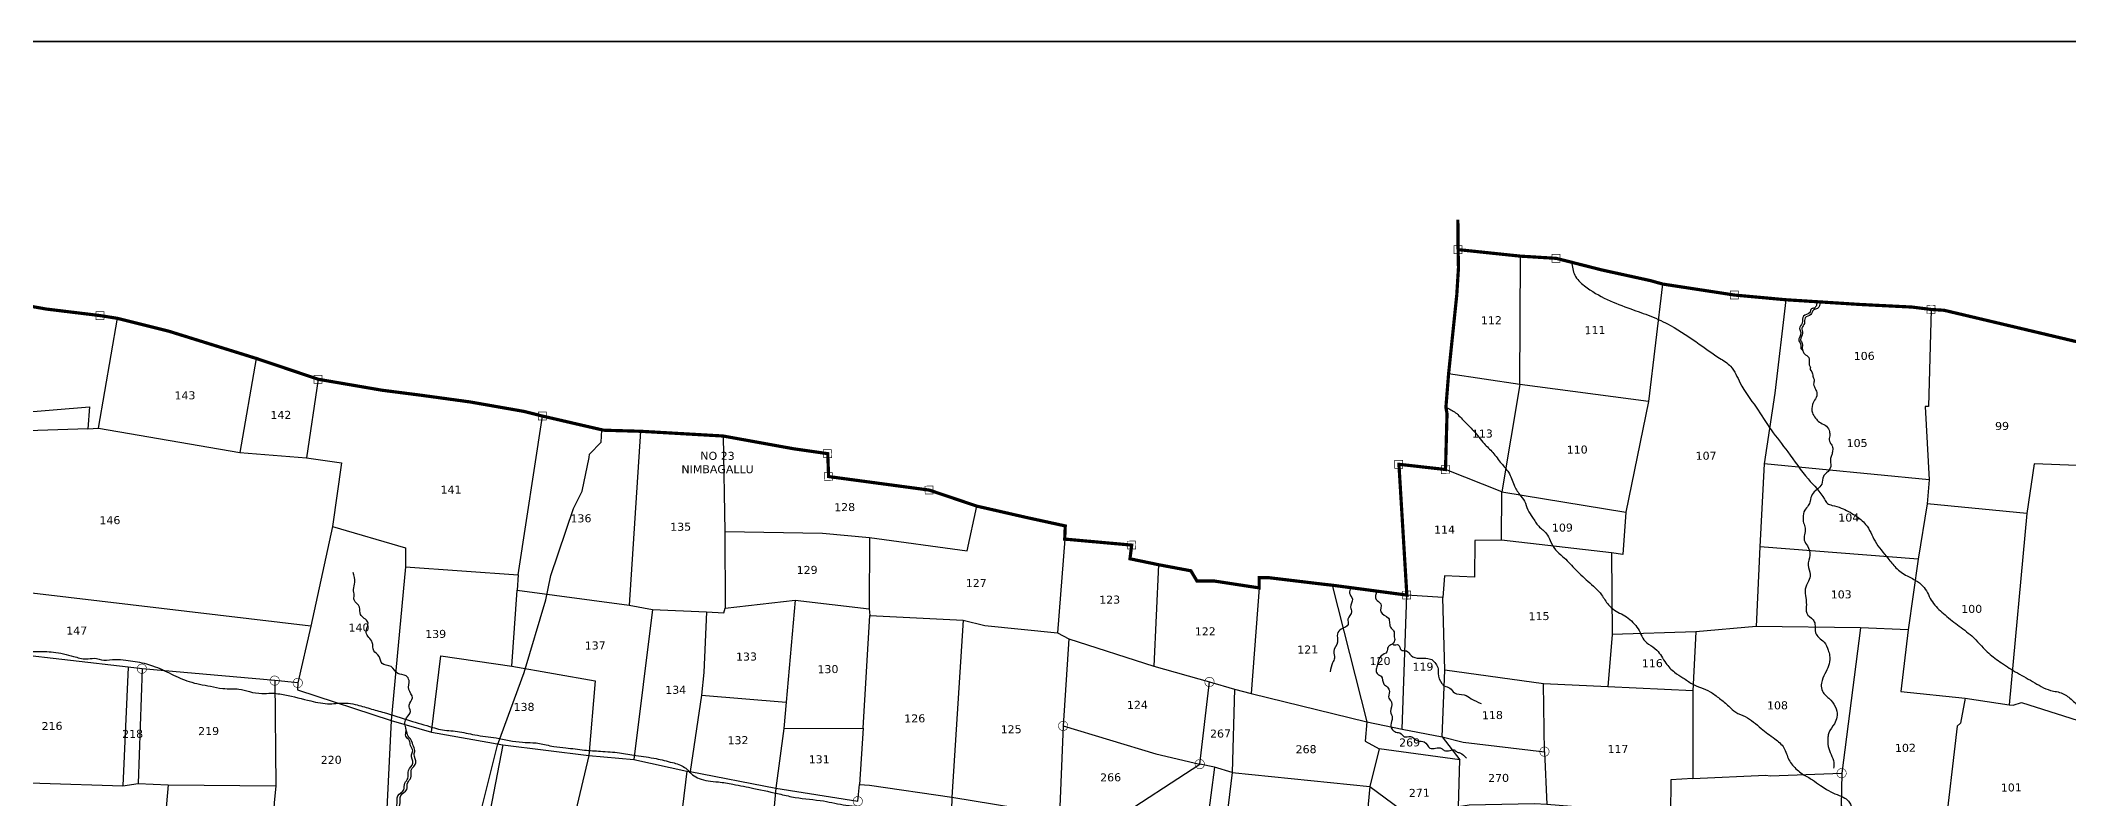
# Model space of a CAD drawing. Header units: inches. Extents: x 732949 to 750565, y 1640350 to 1646067.
# Drawn here: x 735624 to 740692, y 1643973 to 1645866 of the extents above; entities that cross this region are included whole.
import ezdxf
from ezdxf.enums import TextEntityAlignment as Align

# ---------------------------------------------------------------- set-up
doc = ezdxf.new("R2010")
doc.units = ezdxf.units.IN
doc.header["$MEASUREMENT"] = 0
doc.linetypes.add('ACAD_ISO02W100', pattern=[15, 12, -3])
for name, color, linetype in [('PLOT', 7, 'Continuous'), ('PLOT NO', 7, 'Continuous'), ('ROADS', 6, 'Continuous'), ('TANKS-STREAM', 4, 'Continuous'), ('VILLAGE BOUNDRY', 5, 'Continuous'), ('VILLAGE STONES', 240, 'Continuous')]:
    doc.layers.add(name, color=color, linetype=linetype)
doc.styles.get("Standard").update_dxf_attribs({"font": 'verdana.ttf'})

msp = doc.modelspace()

# ---------------------------------------------------------------- hatches: boundary and pattern name
at = {"layer": 'VILLAGE STONES'}
h = msp.add_hatch(color=256, dxfattribs=at)
edge = h.paths.add_edge_path(flags=16)
edge.add_arc((735877, 1644296.6), 11.1, -4.323, 355.677)
edge = h.paths.add_edge_path()
edge.add_arc((735877, 1644296.6), 12.5, -4.323, 355.677)
h = msp.add_hatch(color=256, dxfattribs=at)
edge = h.paths.add_edge_path(flags=16)
edge.add_arc((736208.9, 1644266.9), 11.1, -4.323, 355.677)
edge = h.paths.add_edge_path()
edge.add_arc((736208.9, 1644266.9), 12.5, -4.323, 355.677)
h = msp.add_hatch(color=256, dxfattribs=at)
edge = h.paths.add_edge_path(flags=16)
edge.add_arc((736266.5, 1644261.2), 11.1, -4.323, 355.677)
edge = h.paths.add_edge_path()
edge.add_arc((736266.5, 1644261.2), 12.5, -4.323, 355.677)
h = msp.add_hatch(color=256, dxfattribs=at)
edge = h.paths.add_edge_path(flags=16)
edge.add_arc((738545.1, 1644263.6), 11.1, -4.323, 355.677)
edge = h.paths.add_edge_path()
edge.add_arc((738545.1, 1644263.6), 12.5, -4.323, 355.677)
h = msp.add_hatch(color=256, dxfattribs=at)
edge = h.paths.add_edge_path(flags=16)
edge.add_arc((738179.5, 1644153.8), 11.1, -4.323, 355.677)
edge = h.paths.add_edge_path()
edge.add_arc((738179.5, 1644153.8), 12.5, -4.323, 355.677)
h = msp.add_hatch(color=256, dxfattribs=at)
edge = h.paths.add_edge_path(flags=16)
edge.add_arc((739382.3, 1644089.5), 11.1, -4.323, 355.677)
edge = h.paths.add_edge_path()
edge.add_arc((739382.3, 1644089.5), 12.5, -4.323, 355.677)
h = msp.add_hatch(color=256, dxfattribs=at)
edge = h.paths.add_edge_path(flags=16)
edge.add_arc((738520.8, 1644058.4), 11.1, -4.323, 355.677)
edge = h.paths.add_edge_path()
edge.add_arc((738520.8, 1644058.4), 12.5, -4.323, 355.677)
h = msp.add_hatch(color=256, dxfattribs=at)
edge = h.paths.add_edge_path(flags=16)
edge.add_arc((740124.9, 1644035.5), 11.1, -4.323, 355.677)
edge = h.paths.add_edge_path()
edge.add_arc((740124.9, 1644035.5), 12.5, -4.323, 355.677)
h = msp.add_hatch(color=256, dxfattribs=at)
edge = h.paths.add_edge_path(flags=16)
edge.add_arc((737666.1, 1643965.6), 11.1, -4.323, 355.677)
edge = h.paths.add_edge_path()
edge.add_arc((737666.1, 1643965.6), 12.5, -4.323, 355.677)

# ---------------------------------------------------------------- linework, layer by layer
at = {"layer": 'PLOT', "color": 5, "const_width": 4.24}
msp.add_lwpolyline([(732951.5, 1645863.5), (750522.7, 1645863.5), (750522.7, 1640351.9), (732951.5, 1640351.9)], close=True, dxfattribs=at)
at = {"layer": 'PLOT'}
for points in [[(739320.6, 1645006.3), (739322.1, 1645327.2)], [(739677.7, 1645257.5), (739642.7, 1644963.8), (739320.6, 1645006.3), (739142.7, 1645033)], [(739985.2, 1645218.3), (739957.9, 1644985.2), (739931.5, 1644808), (739920.9, 1644601.2), (739911.3, 1644402), (739760.9, 1644389), (739551.4, 1644381.7)], [(735034.6, 1644857.3), (735190.2, 1644904.9), (735746.4, 1644950.8), (735741.8, 1644896), (735768.7, 1644897.5), (735815.7, 1645171.9)], [(740348.8, 1645194), (740341.7, 1644951.5), (740334, 1644951.8), (740343.8, 1644768.3), (740339, 1644708.6), (740316.3, 1644570.2), (740291, 1644394), (740272.7, 1644239.3), (740434.1, 1644223.4), (740543.3, 1644206.8)], [(736162.5, 1645071.8), (736121.5, 1644836.9)], [(736317.9, 1645019.6), (736288.1, 1644823.6)], [(739320.6, 1645006.3), (739275.7, 1644738.5)], [(739642.7, 1644963.8), (739585.7, 1644687.4), (739578.2, 1644582.3), (739550, 1644586.1), (739275.2, 1644617.8), (739275.7, 1644738.5), (739135, 1644794.2)], [(735741.8, 1644896), (735192.7, 1644877.3), (735191.7, 1644905)], [(736353.5, 1644651.6), (736536, 1644598.9), (736536.2, 1644551.1), (736817.7, 1644531.3), (736878.2, 1644927.7)], [(735768.7, 1644897.5), (736121.5, 1644836.9), (736288.1, 1644823.6), (736376.2, 1644811.2), (736353.5, 1644651.6), (736299.3, 1644403.3), (735616, 1644483.7), (735053.4, 1644546.2)], [(737123.5, 1644889.7), (737094.9, 1644455.6)], [(737329.6, 1644877.9), (737334.2, 1644639.5), (737334.5, 1644447.7)], [(740343.8, 1644768.3), (739931.5, 1644808)], [(740714, 1644804.5), (740606.2, 1644808.5), (740588.2, 1644684.7), (740543.3, 1644206.8), (740553.8, 1644205.8), (740574.4, 1644212.1), (740750.3, 1644156.1)], [(737695.3, 1644624.6), (737939.3, 1644590.9), (737963.9, 1644702.7)], [(739275.7, 1644738.5), (739585.7, 1644687.4)], [(740588.2, 1644684.7), (740339, 1644708.6)], [(737334.2, 1644639.5), (737578.1, 1644635.2), (737695.3, 1644624.6), (737694.6, 1644446.3)], [(738183.3, 1644620.4), (738165.5, 1644386.1)], [(739275.2, 1644617.8), (739208.5, 1644617.3), (739207.8, 1644525), (739132.8, 1644528.5), (739128, 1644474.4)], [(740316.3, 1644570.2), (739920.9, 1644601.2)], [(736536.2, 1644551.1), (736499.8, 1644167)], [(738417.5, 1644556.5), (738405.7, 1644302.7)], [(739550, 1644586.1), (739551.4, 1644381.7), (739540.6, 1644251.6), (739380.2, 1644259.1), (739133.6, 1644292.8), (739128, 1644474.4), (739038.4, 1644480.5)], [(736817.7, 1644531.3), (736814.6, 1644492.9), (737094.9, 1644455.6), (737153, 1644444.4), (737287.8, 1644438.4), (737331.5, 1644436.3), (737334.5, 1644447.7), (737509.5, 1644468.1), (737694.6, 1644446.3), (737696.1, 1644429.4), (737929.7, 1644418.2), (737983.4, 1644404.9), (738165.5, 1644386.1), (738193.3, 1644371), (738405.7, 1644302.7), (738545.4, 1644263.5)], [(738669.3, 1644498.5), (738649.2, 1644234.4)], [(738851.5, 1644505.3), (738938.6, 1644163.8)], [(736266.8, 1644261.1), (736266.3, 1644243.9), (736499.8, 1644167), (736601, 1644138.2), (736779.4, 1644106.1), (736994.4, 1644079.9), (737106.5, 1644069.6), (737238.7, 1644040.6), (737247.4, 1644040.2), (737461.2, 1643998.1), (737666.4, 1643965.5), (737670.2, 1644007), (737695.1, 1644005.9), (737901.3, 1643975.5), (738170.2, 1643931.7), (738303.7, 1643917), (738521.1, 1644058.3), (738545.4, 1644263.5), (738607.4, 1644245.3), (738649.2, 1644234.4), (738938.6, 1644163.8), (739026.9, 1644145.5), (739038.4, 1644480.5)], [(736601, 1644138.2), (736624.3, 1644328.7), (736801.4, 1644302.8), (736814.6, 1644492.9)], [(737509.5, 1644468.1), (737487.3, 1644212.7), (737481.6, 1644147.6), (737461.2, 1643998.1)], [(736299.3, 1644403.3), (736266.8, 1644261.1), (736209.2, 1644266.8), (735877.3, 1644296.5), (735842.6, 1644300.1), (735554.5, 1644333.4), (735405.9, 1644325.6), (735042.6, 1644340.8)], [(737153, 1644444.4), (737106.5, 1644069.6)], [(737287.8, 1644438.4), (737281.6, 1644287.5), (737275.4, 1644230.4), (737247.4, 1644040.2)], [(737481.6, 1644147.6), (737679.5, 1644148.2), (737696.1, 1644429.4)], [(737929.7, 1644418.2), (737901.3, 1643975.5)], [(740291, 1644394), (740172, 1644398.4), (739911.3, 1644402)], [(740172, 1644398.4), (740125.2, 1644035.4), (740123.8, 1643953.9), (740284.1, 1643904.4), (740320.5, 1643896.7), (740381, 1643874.6), (740404.6, 1643865.9), (740559.7, 1643819.7), (740673.5, 1643786.2)], [(738193.3, 1644371), (738179.8, 1644153.7), (738170.2, 1643931.7)], [(739760.9, 1644389), (739753, 1644241.6), (739540.6, 1644251.6)], [(735842.6, 1644300.1), (735829.6, 1644003.8)], [(735877.3, 1644296.5), (735868.1, 1644010.2)], [(736801.4, 1644302.8), (737010.1, 1644266), (736994.4, 1644079.9)], [(736209.2, 1644266.8), (736211.9, 1644004.2), (736207.7, 1643961.6), (736181, 1643496.3), (736180.4, 1643487.1), (736116.3, 1643483.5), (736064.6, 1642963.9), (735793.9, 1642952.7), (735795.4, 1642744), (735797.4, 1642723.1), (735797.5, 1642714.2), (735740.5, 1642723.8), (735749.7, 1642670.5), (735645.1, 1642667.9), (735306.2, 1642661.1), (735312.2, 1642605.9), (735052.6, 1642590.4), (734991.7, 1642586.9), (734987.3, 1642559.3), (734765.5, 1642547.9), (734576.9, 1642561.1), (734586.5, 1642755.1), (734654.7, 1642751.2), (734659.3, 1642922)], [(738607.4, 1644245.3), (738602.2, 1644037), (738557.8, 1644050.6), (738521.1, 1644058.3)], [(739026.9, 1644145.5), (739126.6, 1644126.8), (739133.6, 1644292.8)], [(739126.6, 1644126.8), (739179.3, 1644113), (739382.6, 1644089.4), (739380.2, 1644259.1)], [(737275.4, 1644230.4), (737487.3, 1644212.7)], [(739752.9, 1644240.3), (739753.2, 1644022.1), (739697.9, 1644018.7), (739697.2, 1643932.6), (739387.9, 1643957.2)], [(740434.1, 1644223.4), (740422, 1644160.3), (740413.9, 1644152.8), (740381, 1643874.6)], [(736499.8, 1644167), (736487.6, 1643913.2)], [(737679.5, 1644148.2), (737670.2, 1644007)], [(738179.8, 1644153.7), (738411, 1644084), (738521.1, 1644058.3)], [(738938.6, 1644163.8), (738933.9, 1644115.6), (738968.9, 1644096.4), (738946.2, 1644002.7), (738930.4, 1643833.8), (738895.4, 1643653.5)], [(736779.4, 1644106.1), (736709.9, 1643748.5)], [(739126.6, 1644126.8), (739170.6, 1644068.9), (738968.9, 1644096.4)], [(736994.4, 1644079.9), (736909.4, 1643720.7)], [(737238.7, 1644040.6), (737195.1, 1643677.7)], [(738557.8, 1644050.6), (738521.1, 1643771.3)], [(739382.6, 1644089.4), (739387.9, 1643957.2), (739357.1, 1643958.7), (739193.8, 1643955.4), (739167.5, 1643951.6), (739170.6, 1644068.9)], [(735394.2, 1644019), (735485.5, 1644014.4), (735622.3, 1644010.8), (735829.6, 1644003.8), (735868.1, 1644010.2), (735942.3, 1644006.8), (736211.9, 1644004.2)], [(735942.3, 1644006.8), (735895.7, 1643477.2)], [(737461.2, 1643998.1), (737428.3, 1643630)], [(738602.2, 1644037), (738568, 1643756.3)], [(738602.2, 1644037), (738946.2, 1644002.7)], [(738946.2, 1644002.7), (739179.4, 1643830.1)], [(739753.2, 1644022.1), (739935.6, 1644031.1), (739946.8, 1644028.9), (740125.2, 1644035.4)], [(737901.3, 1643975.5), (737891.6, 1643586.3)]]:
    msp.add_lwpolyline(points, dxfattribs=at)
at = {"layer": 'ROADS'}
msp.add_lwpolyline([(736710.9, 1643885.5), (736765.5, 1644105.3), (736832.6, 1644287.2), (736886.5, 1644468.3), (736898.7, 1644529.6), (736955.6, 1644697.1), (736977.6, 1644740.5), (736994.7, 1644824.3), (736995.7, 1644832.7), (737024.8, 1644862.3), (737026.8, 1644892.1)], dxfattribs=at)
for points in [[(739450, 1645312), (739458.1, 1645279.8), (739482.2, 1645253.1), (739539.3, 1645219), (739598.1, 1645195.3), (739647.9, 1645177.3), (739697.2, 1645153.9), (739769.1, 1645107.5), (739820, 1645072.5), (739847.5, 1645052), (739871.5, 1645010.2), (739911.3, 1644949.7), (739949.1, 1644893), (739990.5, 1644838.4), (740041.4, 1644770.6), (740082.3, 1644720), (740089.5, 1644709.7), (740101.5, 1644704.7), (740123.9, 1644697.9), (740159.3, 1644679.3), (740185, 1644657.2), (740208.8, 1644615.1), (740240.2, 1644572.6), (740260.6, 1644548.8), (740288.5, 1644528.5), (740314.8, 1644514.1), (740331.1, 1644499.4), (740351.7, 1644463.5), (740379.5, 1644434.6), (740414.6, 1644405.9), (740450.2, 1644378.4), (740488.9, 1644338.7), (740520, 1644314.2), (740558.8, 1644289.2), (740602.3, 1644264.7), (740647, 1644242.6), (740677.1, 1644235), (740701.1, 1644218), (740728.5, 1644194), (740760.3, 1644168.7), (740791, 1644162.3), (740809.6, 1644155.4), (740851.6, 1644135.9), (740886.8, 1644123.3), (740916, 1644105.8), (740954.7, 1644087.8), (740999.1, 1644058.7), (741017, 1644044.8), (741033.4, 1644021.6), (741050.1, 1644013.1), (741076.8, 1644002.2), (741108.4, 1643978.7), (741146.2, 1643951.9), (741159.4, 1643941), (741183.2, 1643932.1), (741204.2, 1643920.8), (741215.3, 1643905.1), (741233.1, 1643877.5), (741242.6, 1643846.6), (741261.1, 1643821.2), (741294.6, 1643785.4), (741321.4, 1643763.7), (741330.6, 1643743.6), (741335.9, 1643719.8), (741335.1, 1643693.7), (741331.2, 1643658.7), (741333.9, 1643619), (741340.8, 1643596.7), (741358.7, 1643565.8), (741379.2, 1643554.6), (741398.8, 1643544.6), (741408.7, 1643530.9), (741420, 1643516.5), (741431.6, 1643503.7), (741458.2, 1643488.6), (741482.7, 1643480.1), (741494, 1643469.4), (741505.3, 1643463.2), (741540, 1643461.3), (741561.7, 1643463.9), (741584.6, 1643468.5), (741609.8, 1643468.8), (741640.1, 1643472), (741662.8, 1643468.3), (741704.4, 1643450.6), (741750.3, 1643432), (741771.2, 1643422.6), (741789.4, 1643406.6), (741820, 1643395.1), (741857.6, 1643387.8), (741893.2, 1643382.5), (741917.4, 1643380), (741932.7, 1643379), (741951.9, 1643380.3), (741968.5, 1643384.4), (741987.6, 1643379.4), (742022.2, 1643362.9), (742043.5, 1643341.6), (742072.8, 1643310.4), (742097.1, 1643271.4), (742128.4, 1643245)], [(739136, 1644949.5), (739160.1, 1644936.2), (739181.8, 1644914.7), (739204.8, 1644891.1), (739231.7, 1644858.9), (739253.1, 1644836.5), (739274.8, 1644809.3), (739292.6, 1644787.2), (739306.3, 1644755.5), (739320.2, 1644731.9), (739332.2, 1644715.2), (739340.6, 1644693.7), (739352.6, 1644674.4), (739367.9, 1644652.5), (739387.6, 1644633.8), (739396.5, 1644617), (739409.7, 1644593.8), (739427.7, 1644577), (739456.9, 1644547.4), (739490.9, 1644515.1), (739525, 1644481.1), (739542, 1644456.5), (739557.4, 1644443.1), (739591.1, 1644423.3), (739607.1, 1644407.9), (739618.8, 1644392.3), (739628, 1644372.9), (739642.7, 1644358.3), (739662.8, 1644343.2), (739685.6, 1644310.8), (739707.5, 1644287.8), (739728.5, 1644274), (739751.3, 1644259), (739772.6, 1644249.4), (739796.6, 1644238.9), (739819.8, 1644222.4), (739842.8, 1644203.4), (739860.4, 1644187.7), (739883.8, 1644177.2), (739923.9, 1644147.1), (739957.9, 1644121.6), (739980.7, 1644099.1), (739993.2, 1644069.2), (740002.5, 1644055.7), (740026.6, 1644033.9), (740052.4, 1644018.8), (740072.4, 1644004.5), (740087.4, 1643995.1), (740108.4, 1643984.5), (740129, 1643975.7), (740142.2, 1643965.6), (740148.2, 1643955.6), (740159.2, 1643918), (740179.4, 1643881.7), (740199.3, 1643854), (740223, 1643823.1), (740259.2, 1643791.6), (740295, 1643758.5), (740336.7, 1643732.9), (740374, 1643708.2), (740394.8, 1643690.1), (740417.8, 1643672.5), (740422.4, 1643664.6), (740432.3, 1643635.7), (740447.9, 1643596.4), (740462.6, 1643557.6), (740470.7, 1643528.8), (740475.9, 1643521.3), (740501.2, 1643504.2), (740526.1, 1643480), (740533.8, 1643470.5), (740549.1, 1643460.2), (740561.1, 1643435.5), (740582.8, 1643384.5), (740597.4, 1643356.1), (740641, 1643289.7), (740668.4, 1643252.7), (740679.7, 1643240)], [(733643.8, 1642302.4), (733768.7, 1642294.5), (733858.7, 1642296.8), (733967.9, 1642293.2), (734054.2, 1642296.4), (734136.2, 1642289.6), (734166.7, 1642281.2), (734194.9, 1642280.6), (734238.4, 1642280.5), (734319.8, 1642275.3), (734415.1, 1642269), (734462, 1642266.4), (734516.1, 1642265.8), (734551.1, 1642270.3), (734585.2, 1642275.3), (734621.9, 1642269.9), (734639.3, 1642267.9), (734676.7, 1642274.9), (734702.7, 1642281.1), (734733.4, 1642282.4), (734799.5, 1642282), (734845.1, 1642283.4), (734923.5, 1642285.3), (734985.2, 1642290.1), (735034.6, 1642309.3), (735110.9, 1642337.3), (735181.3, 1642366), (735249, 1642390.7), (735342.2, 1642426.3), (735408.6, 1642458.8), (735464.6, 1642480.4), (735499, 1642492), (735613.2, 1642521.3), (735711.8, 1642541.1), (735763, 1642545.1), (735814.2, 1642544.5), (735882.8, 1642543.8), (735946.4, 1642543.6), (736031.1, 1642549.6), (736073, 1642550.4), (736106.5, 1642555.4), (736144.7, 1642548.1), (736180.2, 1642543), (736215.4, 1642541.8), (736266.9, 1642547.1), (736302.5, 1642550.3), (736315.3, 1642545.8), (736336, 1642529), (736353.1, 1642528), (736384.9, 1642534.9), (736406, 1642535.1), (736433.1, 1642528.9), (736473.7, 1642537.2), (736502.1, 1642550.9), (736534.9, 1642557.5), (736566.2, 1642563.1), (736582, 1642563.9), (736619.5, 1642583.4), (736649, 1642588.7), (736665, 1642601), (736699.4, 1642606.4), (736735.3, 1642609), (736765.2, 1642605), (736808.1, 1642612.7), (736858.9, 1642622.6), (736899, 1642618.7), (736931.8, 1642624.4), (736949.6, 1642642), (736963.7, 1642660.1), (736992.3, 1642675.3), (737062.4, 1642706.1), (737115.3, 1642719.1), (737205.3, 1642745.6), (737225.7, 1642753.6), (737252.2, 1642779.8), (737269.8, 1642790.6), (737306.6, 1642797.8), (737338.4, 1642811.6), (737382.6, 1642829.8), (737444.4, 1642849.9), (737496.9, 1642869.1), (737519.1, 1642881.8), (737548, 1642903.2), (737578, 1642913.5), (737616.7, 1642921.1), (737685.4, 1642936.9), (737729, 1642955.4), (737760.2, 1642964.2), (737806.4, 1642969.1), (737840.4, 1642986.6), (737884.8, 1642992.3), (737944.2, 1643008.5), (737983.4, 1643029.8), (738018.5, 1643047.5), (738040.6, 1643051.9), (738096.4, 1643047.5), (738233.7, 1643038.8), (738301.8, 1643039.9), (738410.5, 1643041.5), (738558.3, 1643031), (738585, 1643027.8), (738643.3, 1643028.5), (738708, 1643024.6), (738742.8, 1643021.8), (738801.7, 1643020), (738861.2, 1643032.4), (738901.9, 1643031.6), (738956.2, 1643027.2), (739051.2, 1643014.1), (739139.6, 1643003.2), (739173.7, 1642997.3), (739213.7, 1642977), (739229.7, 1642972.4), (739306.1, 1642967.6), (739366.4, 1642962.7), (739441.1, 1642963.2), (739507.3, 1642967.5), (739541.6, 1642974.8), (739572.9, 1642991.3), (739616.9, 1643004.4), (739734.6, 1643025.4), (739802.2, 1643040.1), (739837.5, 1643048.7), (739886.1, 1643048.4), (739955.9, 1643053.3), (740026.5, 1643058.3), (740075.6, 1643066.1), (740120, 1643076.1), (740146.3, 1643087.7), (740190.1, 1643112), (740231, 1643148.4), (740256.4, 1643174.4), (740295.8, 1643224), (740330.4, 1643258.8), (740374.2, 1643297.7), (740427, 1643340.9), (740472, 1643381.7), (740520.8, 1643422.2), (740537.9, 1643443.9), (740567.6, 1643488), (740609, 1643542), (740644.9, 1643576.1), (740707.6, 1643616.1), (740759.3, 1643650.4), (740828.8, 1643697.8), (740900.1, 1643747.2), (740980.4, 1643789.4), (741040.5, 1643815.8), (741093.1, 1643848.2), (741115.6, 1643869.6), (741137.7, 1643899.7), (741167.9, 1643963.5), (741178.4, 1644003.9), (741190.2, 1644080), (741192, 1644110.3), (741196.9, 1644126.4), (741226.2, 1644158.3), (741279.3, 1644203.2), (741333.1, 1644244.2), (741374.4, 1644270.2), (741457.9, 1644320.3), (741519.3, 1644354.1), (741540.6, 1644363.8), (741558, 1644388), (741620.7, 1644437.1), (741655.3, 1644470), (741676.8, 1644498.8), (741685.8, 1644538.6), (741698.8, 1644558.6), (741709.3, 1644578), (741733.6, 1644612.8), (741749.5, 1644648.6), (741768.7, 1644690.8)], [(734779.4, 1644373.7), (734906, 1644367.1), (735008.2, 1644355), (735062.7, 1644349.2), (735083.2, 1644347.4), (735143.9, 1644344.4), (735245.7, 1644340.1), (735338.7, 1644336.4), (735398, 1644333.6), (735447.1, 1644336.3), (735501.2, 1644343.5), (735531.2, 1644345.9), (735554.8, 1644342.1), (735594.4, 1644339.7), (735634.4, 1644339.5), (735655.8, 1644338.1), (735706.2, 1644327.4), (735737.8, 1644321.2), (735757.8, 1644322.6), (735781.8, 1644318), (735810.6, 1644320), (735836.8, 1644318), (735882.8, 1644310.1), (735903.9, 1644303.9), (735951, 1644283.3), (735995, 1644264.6), (736048.2, 1644252.7), (736078.9, 1644247.3), (736100.6, 1644246.5), (736119.4, 1644245.9), (736145.8, 1644239.4), (736176.9, 1644234.8), (736199.6, 1644235.5), (736234.3, 1644231.4), (736299.4, 1644216.1), (736346.8, 1644209), (736386, 1644210.9), (736410.3, 1644207.3), (736446.6, 1644197.2), (736482.5, 1644187.1), (736546, 1644167), (736603, 1644150.1), (736622.9, 1644144.6), (736665.4, 1644140), (736708.8, 1644131.4), (736762, 1644123.6), (736828.5, 1644113), (736854.1, 1644111.9), (736887.4, 1644106.5), (736906.2, 1644102.2), (736936.2, 1644099), (736983.3, 1644093.4), (737023.4, 1644090.6), (737070.6, 1644086.4), (737111.7, 1644080.1), (737162.3, 1644072), (737202.8, 1644062.2), (737233.5, 1644050.2), (737253.2, 1644031.6), (737269.6, 1644022.5), (737292.1, 1644016.4), (737317.7, 1644013.8), (737354.1, 1644008.1), (737406.5, 1643997.7), (737473.9, 1643982.9), (737509.8, 1643975.1), (737580.7, 1643966.2), (737636.6, 1643955.9), (737668, 1643952), (737702.9, 1643945.6), (737746.8, 1643948), (737814.8, 1643947.8), (737852.1, 1643947.6), (737884.8, 1643939.1), (737916.6, 1643929.8), (737949.3, 1643928.9), (737965.2, 1643925.6), (738000.7, 1643914.7), (738036.1, 1643906.2), (738064.4, 1643900.4), (738089.8, 1643891.4), (738132, 1643869.6), (738178.6, 1643856.3), (738232.8, 1643840.7), (738298.5, 1643826.2), (738376.5, 1643801.6), (738429.2, 1643786.7), (738498.9, 1643765.2), (738596.2, 1643736.9), (738676.3, 1643714.6), (738747.1, 1643692.3), (738827.5, 1643667.6), (738891.2, 1643640.8), (738967.5, 1643609.7), (739017.7, 1643588.6), (739035.8, 1643576.7), (739065.5, 1643563.1), (739120.2, 1643540.1), (739178.5, 1643511.7), (739233.7, 1643485.6), (739285.4, 1643465.5), (739311.9, 1643455.7), (739357.1, 1643432.2), (739436.3, 1643395.1), (739457.8, 1643383.6), (739498.4, 1643367.6), (739538.4, 1643355.9), (739583.5, 1643338.5), (739639.6, 1643313.1), (739713.2, 1643278.7), (739765.1, 1643253.8), (739857.9, 1643213.4), (739902.9, 1643191.1), (739937.8, 1643185.7), (739978, 1643172), (739982.2, 1643169.4), (739983.5, 1643164.7), (739985.8, 1643129.5), (739984.8, 1643108.9), (739981.1, 1643071.4), (739982, 1643055)]]:
    msp.add_spline(points, degree=3, dxfattribs=at)
at = {"layer": 'TANKS-STREAM'}
for points in [[(740062.7, 1645213.4), (740061.9, 1645204.1), (740057, 1645197.5), (740049.5, 1645195.7), (740044.9, 1645185.7), (740029.8, 1645177.6), (740026.1, 1645160.1), (740019.8, 1645146.7), (740022.9, 1645136.4), (740018.3, 1645115.5), (740023.2, 1645105.6), (740022.7, 1645098.9), (740027.8, 1645091)], [(740070.7, 1645212.9), (740065.1, 1645196.7), (740054.4, 1645192.1), (740048, 1645181.5), (740033.6, 1645172.7), (740031.9, 1645159.3), (740025.8, 1645147.5), (740027.4, 1645134.8), (740022.6, 1645118.4), (740026.5, 1645108.7), (740026.6, 1645097.4), (740027.8, 1645091), (740031.9, 1645083.2), (740042.9, 1645074.3), (740044.2, 1645055.7), (740046.8, 1645049), (740046.6, 1645044.1), (740050.3, 1645038.6), (740052.3, 1645032.9), (740054.6, 1645022.4), (740056.5, 1645018.7), (740055.2, 1645010.6), (740058.3, 1644997.9), (740062.8, 1644986.8), (740062.8, 1644977.9), (740055.5, 1644963.9), (740052.6, 1644956.9), (740052, 1644936), (740059.8, 1644922.6), (740069.3, 1644912.6), (740084, 1644904.8), (740093.6, 1644892.1), (740095.4, 1644881.8), (740094.2, 1644868.4), (740096.1, 1644861.6), (740101.4, 1644853.3), (740102.4, 1644840.7), (740100.3, 1644831.2), (740097.1, 1644821.7), (740098.1, 1644802.1), (740087.4, 1644786), (740079.3, 1644776.8), (740075.3, 1644758), (740051.2, 1644731.9), (740046.4, 1644715.4), (740041.5, 1644704.2), (740032.9, 1644692.5), (740028.5, 1644674.1), (740030, 1644660.8), (740034.1, 1644647.6), (740032.1, 1644631.2), (740031.7, 1644617.9), (740039.3, 1644603.5), (740045.8, 1644580.1), (740041.3, 1644555.1), (740046.6, 1644531.9), (740042.3, 1644515.6), (740034, 1644495.2), (740035.4, 1644473.8), (740036.8, 1644457.3), (740037.8, 1644435), (740053.6, 1644418.7), (740058.4, 1644408.1), (740059.9, 1644386.6), (740068.2, 1644374.5), (740081.3, 1644363.1), (740091.5, 1644342.9), (740095, 1644329.9), (740093.6, 1644308.9), (740086, 1644289.3), (740076.2, 1644267.3), (740074, 1644253.1), (740078.9, 1644237.2), (740097.9, 1644218), (740111.3, 1644196), (740113.1, 1644175.2), (740107, 1644159.3), (740092.9, 1644136.5), (740090.8, 1644125.7), (740091.4, 1644102.4), (740098.6, 1644082), (740105.5, 1644062.3), (740104.6, 1644047.8)], [(736385.6, 1642781.5), (736383.8, 1642796.4), (736386.7, 1642809.5), (736375.7, 1642826.5), (736376.5, 1642841), (736368.4, 1642858.9), (736367.4, 1642881.9), (736357.2, 1642899.7), (736356.4, 1642912.9), (736362.9, 1642928.3), (736356.7, 1642946.1), (736361.4, 1642960.6), (736356.2, 1642982.5), (736365.3, 1643009.4), (736365.4, 1643031.4), (736371.3, 1643043), (736372.2, 1643054.7), (736379, 1643064.6), (736388.1, 1643086.5), (736390.9, 1643100), (736387.8, 1643110.2), (736394.5, 1643126.3), (736405.7, 1643132.9), (736414.5, 1643151), (736435.1, 1643156.2), (736445.4, 1643172), (736464.2, 1643182.3), (736470, 1643205.2), (736477.1, 1643215.2), (736477.2, 1643236.2), (736471.8, 1643245.6), (736471.4, 1643258.7), (736457.4, 1643274.5), (736454, 1643289.6), (736441.8, 1643307.8), (736443, 1643323.1), (736435.3, 1643346.1), (736440.4, 1643359.6), (736440.7, 1643386.6), (736462, 1643412.8), (736473.5, 1643440.9), (736482.1, 1643448.8), (736484.7, 1643468.7), (736480.1, 1643490.8), (736488.7, 1643515.8), (736491.4, 1643530.7), (736504.5, 1643547.2), (736508.9, 1643565.4), (736521.4, 1643578), (736524.3, 1643592.7), (736518, 1643605.2), (736521.6, 1643626.8), (736517.7, 1643641.5), (736520, 1643650.8), (736521.1, 1643663.6), (736529.6, 1643674.8), (736532.2, 1643691.5), (736544.7, 1643705.8), (736546.7, 1643717.7), (736537.8, 1643733.3), (736539.6, 1643748.8), (736524.2, 1643768.8), (736520.1, 1643791.2), (736508.1, 1643810.8), (736505.9, 1643820.2), (736506.9, 1643833), (736499.1, 1643857.4), (736501.7, 1643879.8), (736498.6, 1643897.5), (736504.9, 1643916.3), (736504.7, 1643937.4), (736514.2, 1643955.2), (736516.7, 1643979.1), (736531.6, 1643993.9), (736534, 1644011.1), (736541.8, 1644022.5), (736543.1, 1644042.2), (736554.4, 1644060.5), (736551, 1644081.5), (736554, 1644091.8), (736548.4, 1644104.8), (736546, 1644116.8), (736536.7, 1644128.2), (736537.2, 1644141.6), (736535, 1644155.5), (736535.4, 1644168), (736547.9, 1644190), (736544.8, 1644205.7), (736553, 1644224), (736544.1, 1644245), (736544.6, 1644267.6), (736537.4, 1644278.8), (736516.6, 1644284.7), (736499.7, 1644301.9), (736477.1, 1644309.5), (736470.1, 1644327.3), (736456.6, 1644341.5), (736452.9, 1644362.5), (736437.5, 1644386.7), (736441.8, 1644413), (736423.2, 1644432.2), (736421, 1644450.1), (736407.4, 1644468.6), (736407.4, 1644479.9), (736405.9, 1644494.5), (736408.9, 1644512.8), (736405, 1644536.7)], [(738898.5, 1644499), (738894.9, 1644485.5), (738902.4, 1644470.4), (738897.4, 1644450.1), (738900.3, 1644438.8), (738891.3, 1644420.3), (738891.7, 1644407.3), (738874.5, 1644395.6), (738864.9, 1644384), (738865.1, 1644363), (738855.7, 1644339.8), (738857.7, 1644323.3), (738852.9, 1644311.7), (738846.4, 1644289)], [(738963.3, 1644490.4), (738961.9, 1644469.7), (738973, 1644458.4), (738973.1, 1644438.6), (738992.4, 1644422.9), (738998.8, 1644398.1), (739005.4, 1644391.5), (739006.4, 1644379.3), (739007.8, 1644366.7), (738998.2, 1644355.9), (738991.5, 1644350.8), (738988.2, 1644338.8), (738974.5, 1644329), (738963.8, 1644304), (738961.6, 1644292.7), (738965.6, 1644283), (738974.2, 1644277.7), (738981, 1644258.1), (738989.9, 1644250.8), (738994.8, 1644239.6), (738993.5, 1644222.9), (739000.4, 1644213), (738997.8, 1644189.5), (739002.1, 1644174.1), (738998.1, 1644155.5), (739002.9, 1644143.7), (739014.2, 1644137.3), (739021.1, 1644136.1), (739031.8, 1644126.8), (739047.4, 1644127.2), (739065.6, 1644116.4), (739081.8, 1644114.1), (739096, 1644098.4), (739125.1, 1644097.6), (739131.8, 1644092.7), (739146.4, 1644092.5), (739156.5, 1644093.6), (739162.2, 1644089.5), (739171, 1644086.2), (739187.4, 1644073.3)], [(739002.2, 1644358.8), (739004.7, 1644356.6), (739016.8, 1644356.4), (739023.9, 1644343.6), (739037.5, 1644341.1), (739048.9, 1644329.4), (739069.8, 1644322.8), (739091, 1644322.2), (739097.3, 1644320.8), (739108.4, 1644312.1), (739115.8, 1644299.6), (739117, 1644284.9), (739125.8, 1644259.6), (739131.9, 1644253.9), (739146.2, 1644248.4), (739157.2, 1644236.4), (739181.7, 1644231.5), (739199.5, 1644221.8), (739224, 1644209.7)]]:
    msp.add_spline(points, degree=3, dxfattribs=at)
msp.add_open_spline([(736392.8, 1642782.7), (736391.5, 1642787.6), (736389, 1642797), (736398.5, 1642813.6), (736378.6, 1642824.8), (736387.4, 1642844.6), (736370.9, 1642860.1), (736379.4, 1642883.7), (736363.5, 1642897.7), (736361.7, 1642915.7), (736375.6, 1642929.8), (736359, 1642946.2), (736373.8, 1642963.9), (736356.4, 1642986), (736377.7, 1643007.6), (736368.4, 1643030.6), (736380.6, 1643043.1), (736377.4, 1643056.6), (736390.2, 1643068.4), (736393.7, 1643084.3), (736400.3, 1643100.3), (736392.4, 1643113.1), (736399, 1643128.9), (736417.5, 1643132.5), (736416.9, 1643158.5), (736446.1, 1643151.5), (736449.3, 1643177.9), (736478, 1643179.2), (736472.8, 1643204.8), (736487.9, 1643217.5), (736488, 1643235.4), (736476.7, 1643246.7), (736482.5, 1643264.1), (736461.3, 1643272.1), (736464.3, 1643294.2), (736444.7, 1643305.8), (736454.6, 1643327.8), (736437.3, 1643344.3), (736452.6, 1643364.2), (736440.4, 1643392.7), (736475, 1643409.8), (736473.8, 1643439.4), (736493.3, 1643450.7), (736493.5, 1643471.5), (736482.7, 1643493.4), (736497.7, 1643512.6), (736496.2, 1643535), (736515.5, 1643545.6), (736512.4, 1643568.5), (736530.2, 1643576.6), (736534.3, 1643594.4), (736520.2, 1643608.1), (736533.5, 1643626.1), (736522.5, 1643641), (736529, 1643652.8), (736525.6, 1643666.2), (736540.8, 1643675.3), (736535.5, 1643695.4), (736552.9, 1643703.4), (736556.4, 1643721.7), (736540.7, 1643732.6), (736552.4, 1643754.6), (736526, 1643767), (736531.5, 1643794.1), (736515.9, 1643807.2), (736512.2, 1643822.4), (736516.9, 1643838.6), (736501.4, 1643857.2), (736512.5, 1643879.5), (736502, 1643899.6), (736516.3, 1643917.3), (736507.3, 1643939.5), (736526.7, 1643956), (736517.1, 1643982.3), (736543.5, 1643991.7), (736537.5, 1644012.5), (736553.7, 1644024.1), (736545, 1644045.5), (736568.6, 1644060.3), (736554.1, 1644079.4), (736561.2, 1644093.9), (736553.6, 1644104.8), (736550.7, 1644122.4), (736540.5, 1644127.1), (736536.7, 1644147.8)], degree=3, knots=[0, 0, 0, 0, 14.827495, 27.999873, 47.922694, 62.261515, 81.685919, 104.431143, 124.608763, 137.625383, 154.094337, 172.782237, 187.766071, 210.020759, 237.966598, 259.68954, 272.518275, 284.06606, 295.885396, 319.312491, 332.921461, 343.465335, 360.661746, 373.489986, 393.324978, 414.308178, 432.926946, 454.135274, 477.414782, 489.544843, 510.217568, 520.912386, 533.858588, 554.679466, 569.931359, 591.552384, 606.689856, 630.660946, 644.878749, 671.563362, 704.87793, 734.769579, 746.352753, 766.071048, 788.433445, 814.49951, 829.39413, 850.19975, 868.73718, 886.240107, 900.966054, 914.824198, 936.392358, 951.427811, 960.875484, 973.494233, 987.357562, 1004.102197, 1022.851617, 1034.774931, 1052.432247, 1067.810167, 1092.655598, 1115.125424, 1137.853758, 1147.390489, 1159.996921, 1185.348781, 1207.544758, 1225.260364, 1244.867409, 1265.739527, 1285.63007, 1309.341611, 1330.076113, 1347.152048, 1360.791394, 1380.295847, 1401.493428, 1422.522749, 1433.118169, 1447.11878, 1459.198674, 1469.255698, 1469.255698, 1469.255698, 1469.255698], dxfattribs=at)
at = {"layer": 'VILLAGE BOUNDRY', "linetype": 'ACAD_ISO02W100', "ltscale": 2, "const_width": 8}
for points in [[(739165.9, 1645418.7), (739166.5, 1645343.5)], [(735582.9, 1645204.9), (735637.6, 1645195.1), (735772.7, 1645178.7), (735815.7, 1645171.9), (735944.9, 1645139.5), (736162.5, 1645071.8), (736317.9, 1645019.6), (736476.9, 1644992.3), (736572.9, 1644980), (736697.8, 1644962.9), (736832.7, 1644939.2), (736878.2, 1644927.7), (737030.9, 1644892.4), (737123.5, 1644889.7), (737329.6, 1644877.9), (737505.3, 1644846.1), (737591, 1644833.9), (737593.3, 1644776.6), (737844.9, 1644742.8), (737963.9, 1644702.7), (738090.4, 1644673.8), (738184.7, 1644653.3), (738183.3, 1644620.4), (738350.8, 1644605.4), (738346.4, 1644571.2), (738417.5, 1644556.5), (738498.7, 1644541.2), (738513.7, 1644515.8), (738557.5, 1644515.6), (738669.3, 1644498.5), (738669.2, 1644524.2), (738691.7, 1644524.2), (738826.1, 1644508.1), (738851.5, 1644505.3), (739038.4, 1644480.5), (739018.6, 1644807.3), (739135, 1644794.2), (739138.8, 1644933.4), (739136, 1644949.5), (739142.7, 1645033), (739163.2, 1645230.7), (739167.4, 1645297.7), (739166.5, 1645343.5), (739322.1, 1645327.2), (739411.8, 1645321.7), (739526.1, 1645292.6), (739647.4, 1645266), (739677.7, 1645257.5), (739857.5, 1645230), (739985.2, 1645218.3), (740171.1, 1645206.5), (740300.8, 1645200), (740348.8, 1645194), (740381, 1645192), (740574.5, 1645146.2), (740728.4, 1645109.7)]]:
    msp.add_lwpolyline(points, dxfattribs=at)
at = {"layer": 'VILLAGE STONES', "const_width": 1.59}
for points in [[(739155.9, 1645353.3), (739175.9, 1645353.6), (739176.1, 1645333.6), (739156.2, 1645333.4)], [(739401.2, 1645331.5), (739421.1, 1645331.8), (739421.4, 1645311.9), (739401.4, 1645311.6)], [(739846.9, 1645239.8), (739866.8, 1645240.1), (739867, 1645220.1), (739847.1, 1645219.9)], [(735762.1, 1645188.5), (735782, 1645188.8), (735782.2, 1645168.9), (735762.3, 1645168.6)], [(740338.2, 1645203.8), (740358.1, 1645204), (740358.3, 1645184.1), (740338.4, 1645183.9)], [(736307.3, 1645029.4), (736327.2, 1645029.6), (736327.4, 1645009.7), (736307.5, 1645009.5)], [(736867.6, 1644937.6), (736887.5, 1644937.8), (736887.8, 1644917.9), (736867.9, 1644917.6)], [(737580.4, 1644843.8), (737600.3, 1644844), (737600.6, 1644824.1), (737580.7, 1644823.9)], [(739008, 1644817.2), (739028, 1644817.4), (739028.2, 1644797.5), (739008.3, 1644797.2)], [(739124.4, 1644804), (739144.3, 1644804.3), (739144.5, 1644784.3), (739124.6, 1644784.1)], [(737582.7, 1644786.5), (737602.6, 1644786.7), (737602.9, 1644766.8), (737583, 1644766.5)], [(737834.3, 1644752.6), (737854.2, 1644752.9), (737854.5, 1644732.9), (737834.6, 1644732.7)], [(738340.2, 1644615.2), (738360.1, 1644615.5), (738360.4, 1644595.5), (738340.4, 1644595.3)], [(739027.8, 1644490.3), (739047.7, 1644490.5), (739048, 1644470.6), (739028.1, 1644470.4)]]:
    msp.add_lwpolyline(points, close=True, dxfattribs=at)

# ---------------------------------------------------------------- texts
at = {"layer": 'PLOT NO'}
for s, p in [('112', (739249.7, 1645167)), ('111', (739508.5, 1645142.5)), ('106', (740181.4, 1645078)), ('143', (735984.6, 1644979.4)), ('142', (736224.3, 1644930.5)), ('99', (740525.9, 1644903)), ('113', (739227, 1644883.9)), ('110', (739464.1, 1644843.9)), ('105', (740163.7, 1644860.4)), ('107', (739786.3, 1644828.7)), ('141', (736649.7, 1644744)), ('128', (737633.4, 1644700.3)), ('146', (735797, 1644667.6)), ('136', (736974.3, 1644672.2)), ('135', (737223.6, 1644651.3)), ('114', (739132.5, 1644644.1)), ('109', (739427.2, 1644649.1)), ('104', (740142.9, 1644674.2)), ('129', (737539.6, 1644543.4)), ('127', (737962.2, 1644510.7)), ('123', (738295.7, 1644469.1)), ('103', (740123.9, 1644482.3)), ('100', (740450.1, 1644446)), ('147', (735714.2, 1644391.8)), ('140', (736419.5, 1644399.5)), ('122', (738534.6, 1644389.9)), ('115', (739368.8, 1644428)), ('139', (736611.2, 1644383.4)), ('137', (737010, 1644354.8)), ('121', (738790.7, 1644344.6)), ('133', (737388, 1644326.9)), ('130', (737591.6, 1644295.6)), ('120', (738971.5, 1644315.8)), ('119', (739078.6, 1644301.6)), ('116', (739651.8, 1644310.2)), ('134', (737211.2, 1644244)), ('138', (736832.1, 1644201.2)), ('124', (738365.1, 1644206.5)), ('108', (739964.7, 1644205.1)), ('216', (735652.5, 1644153.6)), ('218', (735853.8, 1644133.9)), ('219', (736043.8, 1644140.9)), ('126', (737808.6, 1644172.5)), ('125', (738049.5, 1644145.3)), ('267', (738572.7, 1644134.7)), ('118', (739252.3, 1644180.7)), ('132', (737366.8, 1644118.1)), ('268', (738786.6, 1644095.5)), ('269', (739045.3, 1644112.5)), ('117', (739566, 1644096.1)), ('102', (740284.5, 1644099)), ('220', (736350.1, 1644069)), ('131', (737569.7, 1644070.4)), ('266', (738298, 1644025.3)), ('271', (739069.5, 1643986.6)), ('270', (739267.6, 1644023.8)), ('101', (740549, 1644000))]:
    msp.add_text(s, height=20, rotation=0.6838, dxfattribs=at).set_placement(p, align=Align.MIDDLE_CENTER)
at = {"layer": 'PLOT NO', "insert": (737315.6, 1644838.4), "char_height": 20, "width": 274.44, "attachment_point": 2}
msp.add_mtext('{\\C1;NO 23\\PNIMBAGALLU}', dxfattribs=at)

doc.saveas('drawing.dxf')
